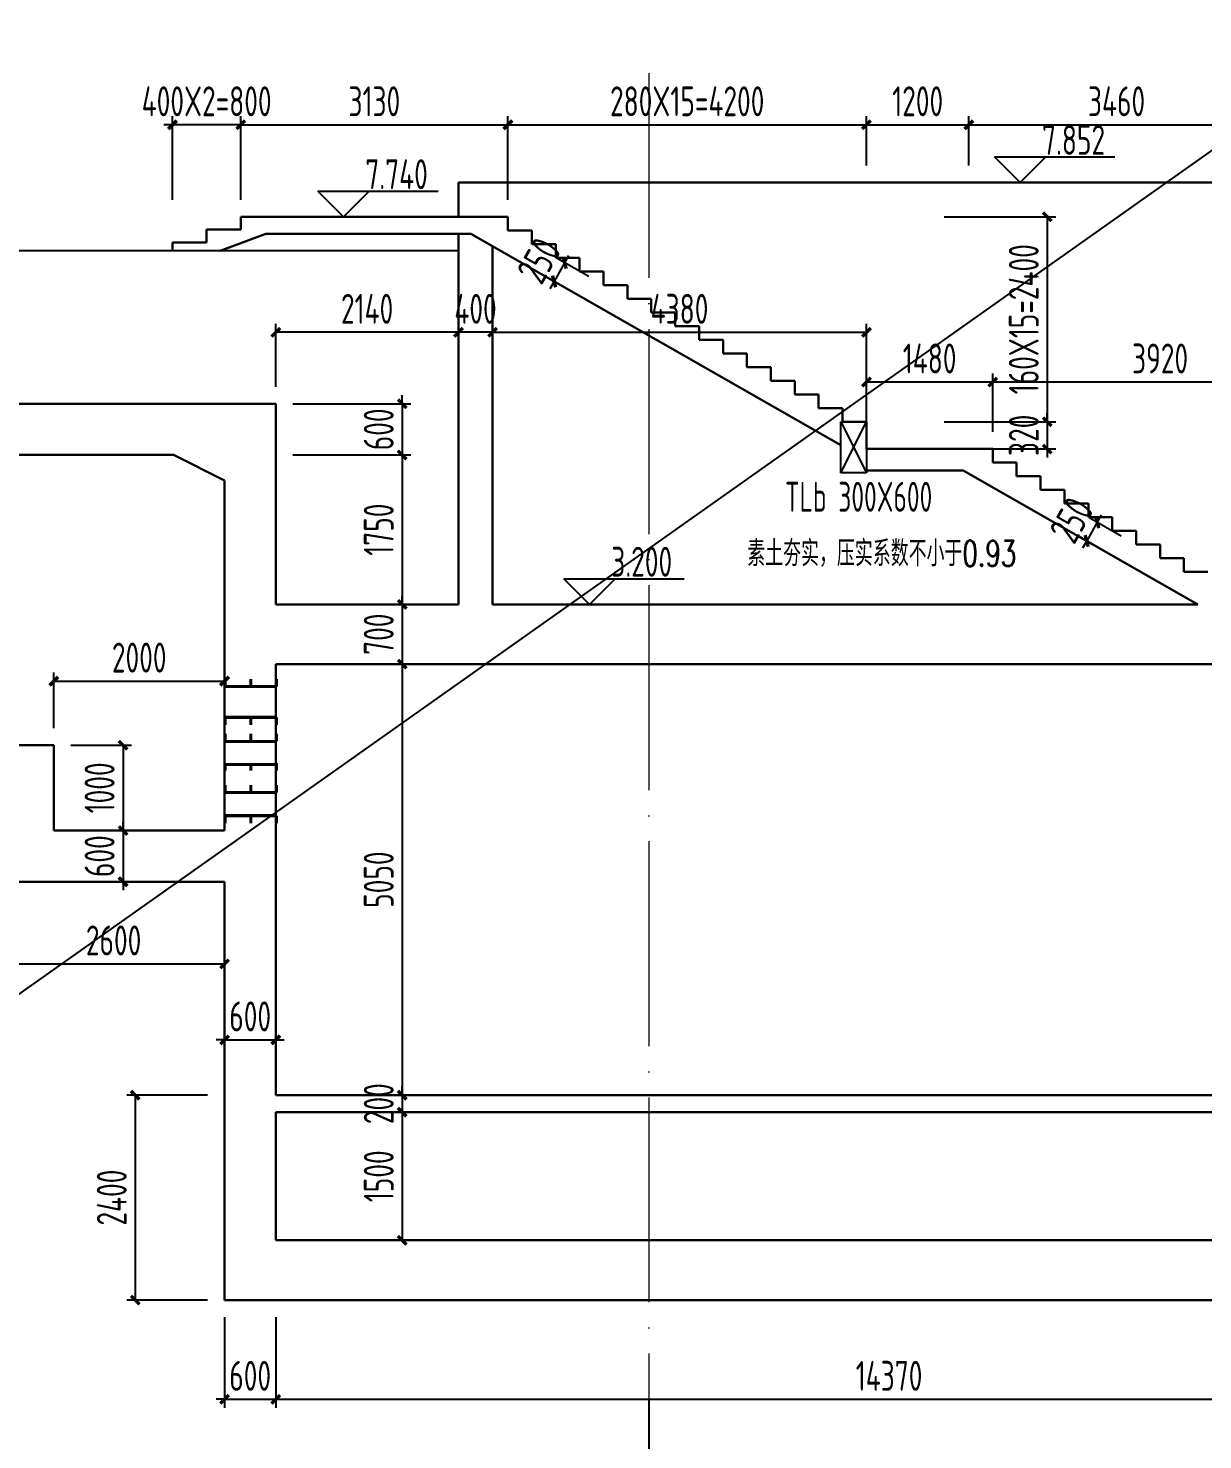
# Model space of a CAD drawing. Header units: millimetres. Extents: x -897614 to 191467, y -439928 to 101803.
# Drawn here: x -835658 to -821898, y -110655 to -94119 of the extents above; entities that cross this region are included whole.
import ezdxf

# ---------------------------------------------------------------- set-up
doc = ezdxf.new("R2010")
doc.units = ezdxf.units.MM
doc.header["$LTSCALE"] = 1000
doc.linetypes.add('ACAD_ISO04W100', pattern=[30, 24, -3, 0, -3])
doc.linetypes.add('DASHED', pattern=[19.05, 12.7, -6.35])
for name, color, linetype in [('00JPS', 2, 'Continuous'), ('AXIS', 3, 'Continuous'), ('DIM_ELEV', 3, 'Continuous'), ('DIM_LEAD', 3, 'Continuous'), ('gps', 233, 'Continuous'), ('HC_ZP', 4, 'Continuous'), ('JG_TEXT', 7, 'Continuous'), ('备注', 1, 'Continuous')]:
    doc.layers.add(name, color=color, linetype=linetype)
for name, color, linetype, lineweight in [('Beam', 4, 'DASHED', 25), ('DOTE', 8, 'ACAD_ISO04W100', 9), ('WALL', 6, 'Continuous', 30)]:
    doc.layers.add(name, color=color, linetype=linetype, lineweight=lineweight)
doc.styles.add('GPS', font='txt1.shx', dxfattribs={"width": 0.8, "bigfont": 'hztxt.shx'})
doc.styles.add('TSSD', font='tssdeng.shx', dxfattribs={"width": 0.7, "bigfont": 'tssdchn.shx'})
doc.dimstyles.new('TSD', dxfattribs={"dimtxt": 350, "dimasz": 100, "dimexe": 100, "dimexo": 200, "dimgap": 100, "dimtad": 1, "dimdec": 0, "dimzin": 0, "dimdsep": 46, "dimtxsty": 'TSSD', "dimblk": 'ARCHTICK', "dimcen": 0.09, "dimclrt": 7, "dimazin": 2, "dimtfac": 1, "dimtdec": 0, "dimtix": 1, "dimtmove": 2, "dimatfit": 3, "dimfxl": 0, "dimtolj": 1, "dimtzin": 0, "dimarcsym": 0})

# ---------------------------------------------------------------- blocks, each defined once
blk = doc.blocks.new('_ArchTick')
at = {"color": 0, "linetype": 'ByBlock', "const_width": 0.4}
blk.add_lwpolyline([(-0.5, -0.5), (0.5, 0.5)], dxfattribs=at)
blk = doc.blocks.new('*D291')
at = {"layer": 'Defpoints', "color": 0, "transparency": 16777216}
for p in [(-835958, -104118, 0), (-833358, -104118), (-833358, -105080)]:
    blk.add_point(p, dxfattribs=at)
at = {"layer": 'DIM_LEAD', "color": 0, "lineweight": -2, "transparency": 16777216}
for p, q in [((-835958, -104318), (-835958, -105180)), ((-833358, -104318), (-833358, -105180)), ((-835958, -105080), (-833358, -105080))]:
    blk.add_line(p, q, dxfattribs=at)
at = {"layer": 'DIM_LEAD', "color": 0, "lineweight": -2, "transparency": 16777216, "xscale": 100, "yscale": 100, "zscale": 100, "rotation": 180}
blk.add_blockref('_ArchTick', (-835958, -105080), dxfattribs=at)
at = {"layer": 'DIM_LEAD', "color": 0, "lineweight": -2, "transparency": 16777216, "xscale": 100, "yscale": 100, "zscale": 100}
blk.add_blockref('_ArchTick', (-833358, -105080), dxfattribs=at)
at = {"layer": 'DIM_LEAD', "color": 7, "transparency": 16777216, "insert": (-834658, -104805), "char_height": 350, "attachment_point": 5, "style": 'TSSD'}
blk.add_mtext('\\A1;2600', dxfattribs=at)
blk = doc.blocks.new('*D292')
at = {"layer": 'Defpoints', "color": 0, "transparency": 16777216}
for p in [(-833358, -101767), (-835358, -102518, 0), (-833358, -102518, 0)]:
    blk.add_point(p, dxfattribs=at)
at = {"layer": 'DIM_LEAD', "color": 0, "lineweight": -2, "transparency": 16777216}
for p, q in [((-835358, -102318), (-835358, -101667)), ((-833358, -102318), (-833358, -101667)), ((-835358, -101767), (-833358, -101767))]:
    blk.add_line(p, q, dxfattribs=at)
at = {"layer": 'DIM_LEAD', "color": 0, "lineweight": -2, "transparency": 16777216, "xscale": 100, "yscale": 100, "zscale": 100, "rotation": 180}
blk.add_blockref('_ArchTick', (-835358, -101767), dxfattribs=at)
at = {"layer": 'DIM_LEAD', "color": 0, "lineweight": -2, "transparency": 16777216, "xscale": 100, "yscale": 100, "zscale": 100}
blk.add_blockref('_ArchTick', (-833358, -101767), dxfattribs=at)
at = {"layer": 'DIM_LEAD', "color": 7, "transparency": 16777216, "insert": (-834358, -101492), "char_height": 350, "attachment_point": 5, "style": 'TSSD'}
blk.add_mtext('\\A1;2000', dxfattribs=at)
blk = doc.blocks.new('*D294')
at = {"layer": 'Defpoints', "color": 0, "transparency": 16777216}
for p in [(-835358, -102518, 0), (-835358, -103518, 0), (-834547, -103518)]:
    blk.add_point(p, dxfattribs=at)
at = {"layer": 'DIM_LEAD', "color": 0, "lineweight": -2, "transparency": 16777216}
for p, q in [((-835158, -102518), (-834447, -102518)), ((-834547, -102518), (-834547, -103518)), ((-835158, -103518), (-834447, -103518))]:
    blk.add_line(p, q, dxfattribs=at)
at = {"layer": 'DIM_LEAD', "color": 0, "lineweight": -2, "transparency": 16777216, "xscale": 100, "yscale": 100, "zscale": 100}
for p, rotation in [((-834547, -102518), 90), ((-834547, -103518), 270)]:
    blk.add_blockref('_ArchTick', p, dxfattribs=dict(at, rotation=rotation))
at = {"layer": 'DIM_LEAD', "color": 7, "transparency": 16777216, "insert": (-834822, -103018), "char_height": 350, "attachment_point": 5, "rotation": 90, "style": 'TSSD'}
blk.add_mtext('\\A1;1000', dxfattribs=at)
blk = doc.blocks.new('*D295')
at = {"layer": 'Defpoints', "color": 0, "transparency": 16777216}
for p in [(-835358, -103518, 0), (-835358, -104118, 0), (-834547, -104118)]:
    blk.add_point(p, dxfattribs=at)
at = {"layer": 'DIM_LEAD', "color": 0, "lineweight": -2, "transparency": 16777216}
for p, q in [((-834547, -103518), (-834547, -103418)), ((-835158, -103518), (-834447, -103518)), ((-834547, -103518), (-834547, -104118)), ((-835158, -104118), (-834447, -104118)), ((-834547, -104118), (-834547, -104218))]:
    blk.add_line(p, q, dxfattribs=at)
at = {"layer": 'DIM_LEAD', "color": 0, "lineweight": -2, "transparency": 16777216, "xscale": 100, "yscale": 100, "zscale": 100}
for p, rotation in [((-834547, -103518), 270), ((-834547, -104118), 90)]:
    blk.add_blockref('_ArchTick', p, dxfattribs=dict(at, rotation=rotation))
at = {"layer": 'DIM_LEAD', "color": 7, "transparency": 16777216, "insert": (-834822, -103818), "char_height": 350, "attachment_point": 5, "rotation": 90, "style": 'TSSD'}
blk.add_mtext('\\A1;600', dxfattribs=at)
blk = doc.blocks.new('*D300')
at = {"layer": 'Defpoints', "color": 0, "transparency": 16777216}
for p in [(-832758, -105970), (-833358, -106618, 0), (-832758, -106618, 0)]:
    blk.add_point(p, dxfattribs=at)
at = {"layer": 'DIM_LEAD', "color": 0, "lineweight": -2, "transparency": 16777216}
for p, q in [((-833358, -105970), (-833458, -105970)), ((-833358, -106418), (-833358, -105870)), ((-833358, -105970), (-832758, -105970)), ((-832758, -106418), (-832758, -105870)), ((-832758, -105970), (-832658, -105970))]:
    blk.add_line(p, q, dxfattribs=at)
at = {"layer": 'DIM_LEAD', "color": 0, "lineweight": -2, "transparency": 16777216, "xscale": 100, "yscale": 100, "zscale": 100}
blk.add_blockref('_ArchTick', (-833358, -105970), dxfattribs=at)
at = {"layer": 'DIM_LEAD', "color": 0, "lineweight": -2, "transparency": 16777216, "xscale": 100, "yscale": 100, "zscale": 100, "rotation": 180}
blk.add_blockref('_ArchTick', (-832758, -105970), dxfattribs=at)
at = {"layer": 'DIM_LEAD', "color": 7, "transparency": 16777216, "insert": (-833058, -105695), "char_height": 350, "attachment_point": 5, "style": 'TSSD'}
blk.add_mtext('\\A1;600', dxfattribs=at)
blk = doc.blocks.new('*D301')
at = {"layer": 'Defpoints', "color": 0, "transparency": 16777216}
for p in [(-833358, -106618, 0), (-834405, -109018), (-833358, -109018, 0)]:
    blk.add_point(p, dxfattribs=at)
at = {"layer": 'DIM_LEAD', "color": 0, "lineweight": -2, "transparency": 16777216}
for p, q in [((-833558, -106618), (-834505, -106618)), ((-834405, -106618), (-834405, -109018)), ((-833558, -109018), (-834505, -109018))]:
    blk.add_line(p, q, dxfattribs=at)
at = {"layer": 'DIM_LEAD', "color": 0, "lineweight": -2, "transparency": 16777216, "xscale": 100, "yscale": 100, "zscale": 100}
for p, rotation in [((-834405, -106618), 90), ((-834405, -109018), 270)]:
    blk.add_blockref('_ArchTick', p, dxfattribs=dict(at, rotation=rotation))
at = {"layer": 'DIM_LEAD', "color": 7, "transparency": 16777216, "insert": (-834680, -107818), "char_height": 350, "attachment_point": 5, "rotation": 90, "style": 'TSSD'}
blk.add_mtext('\\A1;2400', dxfattribs=at)
blk = doc.blocks.new('*D302')
at = {"layer": 'Defpoints', "color": 0, "transparency": 16777216}
for p in [(-833358, -109018, 0), (-832758, -109018, 0), (-832758, -110181)]:
    blk.add_point(p, dxfattribs=at)
at = {"layer": 'DIM_LEAD', "color": 0, "lineweight": -2, "transparency": 16777216}
for p, q in [((-833358, -109218), (-833358, -110281)), ((-832758, -109218), (-832758, -110281)), ((-833358, -110181), (-833458, -110181)), ((-833358, -110181), (-832758, -110181)), ((-832758, -110181), (-832658, -110181))]:
    blk.add_line(p, q, dxfattribs=at)
at = {"layer": 'DIM_LEAD', "color": 0, "lineweight": -2, "transparency": 16777216, "xscale": 100, "yscale": 100, "zscale": 100}
blk.add_blockref('_ArchTick', (-833358, -110181), dxfattribs=at)
at = {"layer": 'DIM_LEAD', "color": 0, "lineweight": -2, "transparency": 16777216, "xscale": 100, "yscale": 100, "zscale": 100, "rotation": 180}
blk.add_blockref('_ArchTick', (-832758, -110181), dxfattribs=at)
at = {"layer": 'DIM_LEAD', "color": 7, "transparency": 16777216, "insert": (-833058, -109906), "char_height": 350, "attachment_point": 5, "style": 'TSSD'}
blk.add_mtext('\\A1;600', dxfattribs=at)
blk = doc.blocks.new('*D303')
at = {"layer": 'Defpoints', "color": 0, "transparency": 16777216}
for p in [(-832758, -109018, 0), (-818388, -109018), (-818388, -110181)]:
    blk.add_point(p, dxfattribs=at)
at = {"layer": 'DIM_LEAD', "color": 0, "lineweight": -2, "transparency": 16777216}
for p, q in [((-832758, -109218), (-832758, -110281)), ((-818388, -109218), (-818388, -110281)), ((-832758, -110181), (-818388, -110181))]:
    blk.add_line(p, q, dxfattribs=at)
at = {"layer": 'DIM_LEAD', "color": 0, "lineweight": -2, "transparency": 16777216, "xscale": 100, "yscale": 100, "zscale": 100, "rotation": 180}
blk.add_blockref('_ArchTick', (-832758, -110181), dxfattribs=at)
at = {"layer": 'DIM_LEAD', "color": 0, "lineweight": -2, "transparency": 16777216, "xscale": 100, "yscale": 100, "zscale": 100}
blk.add_blockref('_ArchTick', (-818388, -110181), dxfattribs=at)
at = {"layer": 'DIM_LEAD', "color": 7, "transparency": 16777216, "insert": (-825573, -109906), "char_height": 350, "attachment_point": 5, "style": 'TSSD'}
blk.add_mtext('\\A1;14370', dxfattribs=at)
blk = doc.blocks.new('*D321')
at = {"layer": 'Defpoints', "color": 0, "transparency": 16777216}
for p in [(-832758, -98518, 0), (-832758, -99118, 0), (-831277, -99118)]:
    blk.add_point(p, dxfattribs=at)
at = {"layer": 'DIM_LEAD', "color": 0, "lineweight": -2, "transparency": 16777216}
for p, q in [((-832558, -98518), (-831177, -98518)), ((-831277, -98518), (-831277, -98418)), ((-831277, -98518), (-831277, -99118)), ((-832558, -99118), (-831177, -99118)), ((-831277, -99118), (-831277, -99218))]:
    blk.add_line(p, q, dxfattribs=at)
at = {"layer": 'DIM_LEAD', "color": 0, "lineweight": -2, "transparency": 16777216, "xscale": 100, "yscale": 100, "zscale": 100}
for p, rotation in [((-831277, -98518), 270), ((-831277, -99118), 90)]:
    blk.add_blockref('_ArchTick', p, dxfattribs=dict(at, rotation=rotation))
at = {"layer": 'DIM_LEAD', "color": 7, "transparency": 16777216, "insert": (-831552, -98818), "char_height": 350, "attachment_point": 5, "rotation": 90, "style": 'TSSD'}
blk.add_mtext('\\A1;600', dxfattribs=at)
blk = doc.blocks.new('*D322')
at = {"layer": 'Defpoints', "color": 0, "transparency": 16777216}
for p in [(-832758, -99118, 0), (-832758, -100868), (-831277, -100868)]:
    blk.add_point(p, dxfattribs=at)
at = {"layer": 'DIM_LEAD', "color": 0, "lineweight": -2, "transparency": 16777216}
for p, q in [((-832558, -99118), (-831177, -99118)), ((-831277, -99118), (-831277, -100868)), ((-832558, -100868), (-831177, -100868))]:
    blk.add_line(p, q, dxfattribs=at)
at = {"layer": 'DIM_LEAD', "color": 0, "lineweight": -2, "transparency": 16777216, "xscale": 100, "yscale": 100, "zscale": 100}
for p, rotation in [((-831277, -99118), 90), ((-831277, -100868), 270)]:
    blk.add_blockref('_ArchTick', p, dxfattribs=dict(at, rotation=rotation))
at = {"layer": 'DIM_LEAD', "color": 7, "transparency": 16777216, "insert": (-831552, -99993), "char_height": 350, "attachment_point": 5, "rotation": 90, "style": 'TSSD'}
blk.add_mtext('\\A1;1750', dxfattribs=at)
blk = doc.blocks.new('*D323')
at = {"layer": 'Defpoints', "color": 0, "transparency": 16777216}
for p in [(-832758, -100868), (-832758, -101568, 0), (-831277, -101568)]:
    blk.add_point(p, dxfattribs=at)
at = {"layer": 'DIM_LEAD', "color": 0, "lineweight": -2, "transparency": 16777216}
for p, q in [((-832558, -100868), (-831177, -100868)), ((-831277, -100868), (-831277, -100768)), ((-831277, -100868), (-831277, -101568)), ((-832558, -101568), (-831177, -101568)), ((-831277, -101568), (-831277, -101668))]:
    blk.add_line(p, q, dxfattribs=at)
at = {"layer": 'DIM_LEAD', "color": 0, "lineweight": -2, "transparency": 16777216, "xscale": 100, "yscale": 100, "zscale": 100}
for p, rotation in [((-831277, -100868), 270), ((-831277, -101568), 90)]:
    blk.add_blockref('_ArchTick', p, dxfattribs=dict(at, rotation=rotation))
at = {"layer": 'DIM_LEAD', "color": 7, "transparency": 16777216, "insert": (-831552, -101218), "char_height": 350, "attachment_point": 5, "rotation": 90, "style": 'TSSD'}
blk.add_mtext('\\A1;700', dxfattribs=at)
blk = doc.blocks.new('*D324')
at = {"layer": 'Defpoints', "color": 0, "transparency": 16777216}
for p in [(-832758, -101568, 0), (-832758, -106618), (-831277, -106618)]:
    blk.add_point(p, dxfattribs=at)
at = {"layer": 'DIM_LEAD', "color": 0, "lineweight": -2, "transparency": 16777216}
for p, q in [((-832558, -101568), (-831177, -101568)), ((-831277, -101568), (-831277, -106618)), ((-832558, -106618), (-831177, -106618))]:
    blk.add_line(p, q, dxfattribs=at)
at = {"layer": 'DIM_LEAD', "color": 0, "lineweight": -2, "transparency": 16777216, "xscale": 100, "yscale": 100, "zscale": 100}
for p, rotation in [((-831277, -101568), 90), ((-831277, -106618), 270)]:
    blk.add_blockref('_ArchTick', p, dxfattribs=dict(at, rotation=rotation))
at = {"layer": 'DIM_LEAD', "color": 7, "transparency": 16777216, "insert": (-831552, -104093), "char_height": 350, "attachment_point": 5, "rotation": 90, "style": 'TSSD'}
blk.add_mtext('\\A1;5050', dxfattribs=at)
blk = doc.blocks.new('*D325')
at = {"layer": 'Defpoints', "color": 0, "transparency": 16777216}
for p in [(-832758, -106618), (-832758, -106818, 0), (-831277, -106818)]:
    blk.add_point(p, dxfattribs=at)
at = {"layer": 'DIM_LEAD', "color": 0, "lineweight": -2, "transparency": 16777216}
for p, q in [((-832558, -106618), (-831177, -106618)), ((-831277, -106618), (-831277, -106518)), ((-831277, -106618), (-831277, -106818)), ((-832558, -106818), (-831177, -106818)), ((-831277, -106818), (-831277, -106918))]:
    blk.add_line(p, q, dxfattribs=at)
at = {"layer": 'DIM_LEAD', "color": 0, "lineweight": -2, "transparency": 16777216, "xscale": 100, "yscale": 100, "zscale": 100}
for p, rotation in [((-831277, -106618), 270), ((-831277, -106818), 90)]:
    blk.add_blockref('_ArchTick', p, dxfattribs=dict(at, rotation=rotation))
at = {"layer": 'DIM_LEAD', "color": 7, "transparency": 16777216, "insert": (-831552, -106718), "char_height": 350, "attachment_point": 5, "rotation": 90, "style": 'TSSD'}
blk.add_mtext('\\A1;200', dxfattribs=at)
blk = doc.blocks.new('*D326')
at = {"layer": 'Defpoints', "color": 0, "transparency": 16777216}
for p in [(-832758, -106818, 0), (-832758, -108318, 0), (-831277, -108318)]:
    blk.add_point(p, dxfattribs=at)
at = {"layer": 'DIM_LEAD', "color": 0, "lineweight": -2, "transparency": 16777216}
for p, q in [((-832558, -106818), (-831177, -106818)), ((-831277, -106818), (-831277, -108318)), ((-832558, -108318), (-831177, -108318))]:
    blk.add_line(p, q, dxfattribs=at)
at = {"layer": 'DIM_LEAD', "color": 0, "lineweight": -2, "transparency": 16777216, "xscale": 100, "yscale": 100, "zscale": 100}
for p, rotation in [((-831277, -106818), 90), ((-831277, -108318), 270)]:
    blk.add_blockref('_ArchTick', p, dxfattribs=dict(at, rotation=rotation))
at = {"layer": 'DIM_LEAD', "color": 7, "transparency": 16777216, "insert": (-831552, -107568), "char_height": 350, "attachment_point": 5, "rotation": 90, "style": 'TSSD'}
blk.add_mtext('\\A1;1500', dxfattribs=at)
blk = doc.blocks.new('*D591')
at = {"layer": 'Defpoints', "color": 0, "transparency": 16777216}
for p in [(-830038, -95250), (-833168, -96328, 0), (-830038, -96328, 0)]:
    blk.add_point(p, dxfattribs=at)
at = {"layer": 'DIM_LEAD', "color": 0, "lineweight": -2, "transparency": 16777216}
for p, q in [((-833168, -96128), (-833168, -95150)), ((-830038, -96128), (-830038, -95150)), ((-833168, -95250), (-830038, -95250))]:
    blk.add_line(p, q, dxfattribs=at)
at = {"layer": 'DIM_LEAD', "color": 0, "lineweight": -2, "transparency": 16777216, "xscale": 100, "yscale": 100, "zscale": 100, "rotation": 180}
blk.add_blockref('_ArchTick', (-833168, -95250), dxfattribs=at)
at = {"layer": 'DIM_LEAD', "color": 0, "lineweight": -2, "transparency": 16777216, "xscale": 100, "yscale": 100, "zscale": 100}
blk.add_blockref('_ArchTick', (-830038, -95250), dxfattribs=at)
at = {"layer": 'DIM_LEAD', "color": 7, "transparency": 16777216, "insert": (-831603, -94975), "char_height": 350, "attachment_point": 5, "style": 'TSSD'}
blk.add_mtext('\\A1;3130', dxfattribs=at)
blk = doc.blocks.new('*D592')
at = {"layer": 'Defpoints', "color": 0, "transparency": 16777216}
for p in [(-825838, -95250), (-825838, -95926, 0), (-830038, -96328, 0)]:
    blk.add_point(p, dxfattribs=at)
at = {"layer": 'DIM_LEAD', "color": 0, "lineweight": -2, "transparency": 16777216}
for p, q in [((-830038, -96128), (-830038, -95150)), ((-825838, -95726), (-825838, -95150)), ((-830038, -95250), (-825838, -95250))]:
    blk.add_line(p, q, dxfattribs=at)
at = {"layer": 'DIM_LEAD', "color": 0, "lineweight": -2, "transparency": 16777216, "xscale": 100, "yscale": 100, "zscale": 100, "rotation": 180}
blk.add_blockref('_ArchTick', (-830038, -95250), dxfattribs=at)
at = {"layer": 'DIM_LEAD', "color": 0, "lineweight": -2, "transparency": 16777216, "xscale": 100, "yscale": 100, "zscale": 100}
blk.add_blockref('_ArchTick', (-825838, -95250), dxfattribs=at)
at = {"layer": 'DIM_LEAD', "color": 7, "transparency": 16777216, "insert": (-827938, -94975), "char_height": 350, "attachment_point": 5, "style": 'TSSD'}
blk.add_mtext('\\A1;280X15=4200', dxfattribs=at)
blk = doc.blocks.new('*D593')
at = {"layer": 'Defpoints', "color": 0, "transparency": 16777216}
for p in [(-824638, -95250), (-825838, -95926, 0), (-824638, -95926, 0)]:
    blk.add_point(p, dxfattribs=at)
at = {"layer": 'DIM_LEAD', "color": 0, "lineweight": -2, "transparency": 16777216}
for p, q in [((-825838, -95726), (-825838, -95150)), ((-824638, -95726), (-824638, -95150)), ((-825838, -95250), (-824638, -95250))]:
    blk.add_line(p, q, dxfattribs=at)
at = {"layer": 'DIM_LEAD', "color": 0, "lineweight": -2, "transparency": 16777216, "xscale": 100, "yscale": 100, "zscale": 100, "rotation": 180}
blk.add_blockref('_ArchTick', (-825838, -95250), dxfattribs=at)
at = {"layer": 'DIM_LEAD', "color": 0, "lineweight": -2, "transparency": 16777216, "xscale": 100, "yscale": 100, "zscale": 100}
blk.add_blockref('_ArchTick', (-824638, -95250), dxfattribs=at)
at = {"layer": 'DIM_LEAD', "color": 7, "transparency": 16777216, "insert": (-825238, -94975), "char_height": 350, "attachment_point": 5, "style": 'TSSD'}
blk.add_mtext('\\A1;1200', dxfattribs=at)
blk = doc.blocks.new('*D594')
at = {"layer": 'Defpoints', "color": 0, "transparency": 16777216}
for p in [(-821178, -95250), (-824638, -95926, 0), (-821178, -95926, 0)]:
    blk.add_point(p, dxfattribs=at)
at = {"layer": 'DIM_LEAD', "color": 0, "lineweight": -2, "transparency": 16777216}
for p, q in [((-824638, -95726), (-824638, -95150)), ((-821178, -95726), (-821178, -95150)), ((-824638, -95250), (-821178, -95250))]:
    blk.add_line(p, q, dxfattribs=at)
at = {"layer": 'DIM_LEAD', "color": 0, "lineweight": -2, "transparency": 16777216, "xscale": 100, "yscale": 100, "zscale": 100, "rotation": 180}
blk.add_blockref('_ArchTick', (-824638, -95250), dxfattribs=at)
at = {"layer": 'DIM_LEAD', "color": 0, "lineweight": -2, "transparency": 16777216, "xscale": 100, "yscale": 100, "zscale": 100}
blk.add_blockref('_ArchTick', (-821178, -95250), dxfattribs=at)
at = {"layer": 'DIM_LEAD', "color": 7, "transparency": 16777216, "insert": (-822908, -94975), "char_height": 350, "attachment_point": 5, "style": 'TSSD'}
blk.add_mtext('\\A1;3460', dxfattribs=at)
blk = doc.blocks.new('*D595')
at = {"layer": 'Defpoints', "color": 0, "transparency": 16777216}
for p in [(-833968, -95250), (-833968, -96328, 0), (-833168, -96328, 0)]:
    blk.add_point(p, dxfattribs=at)
at = {"layer": 'DIM_LEAD', "color": 0, "lineweight": -2, "transparency": 16777216}
for p, q in [((-833968, -96128), (-833968, -95150)), ((-833168, -96128), (-833168, -95150)), ((-833968, -95250), (-834068, -95250)), ((-833168, -95250), (-833968, -95250)), ((-833168, -95250), (-833068, -95250))]:
    blk.add_line(p, q, dxfattribs=at)
at = {"layer": 'DIM_LEAD', "color": 0, "lineweight": -2, "transparency": 16777216, "xscale": 100, "yscale": 100, "zscale": 100}
blk.add_blockref('_ArchTick', (-833968, -95250), dxfattribs=at)
at = {"layer": 'DIM_LEAD', "color": 0, "lineweight": -2, "transparency": 16777216, "xscale": 100, "yscale": 100, "zscale": 100, "rotation": 180}
blk.add_blockref('_ArchTick', (-833168, -95250), dxfattribs=at)
at = {"layer": 'DIM_LEAD', "color": 7, "transparency": 16777216, "insert": (-833568, -94975), "char_height": 350, "attachment_point": 5, "style": 'TSSD'}
blk.add_mtext('\\A1;400X2=800', dxfattribs=at)
blk = doc.blocks.new('*D610')
at = {"layer": 'Defpoints', "color": 0, "transparency": 16777216}
for p in [(-825838, -97681), (-830218, -98518, 0), (-825838, -99048, 0)]:
    blk.add_point(p, dxfattribs=at)
at = {"layer": 'DIM_LEAD', "color": 0, "lineweight": -2, "transparency": 16777216}
for p, q in [((-830218, -98318), (-830218, -97581)), ((-830218, -97681), (-825838, -97681)), ((-825838, -98848), (-825838, -97581))]:
    blk.add_line(p, q, dxfattribs=at)
at = {"layer": 'DIM_LEAD', "color": 0, "lineweight": -2, "transparency": 16777216, "xscale": 100, "yscale": 100, "zscale": 100, "rotation": 180}
blk.add_blockref('_ArchTick', (-830218, -97681), dxfattribs=at)
at = {"layer": 'DIM_LEAD', "color": 0, "lineweight": -2, "transparency": 16777216, "xscale": 100, "yscale": 100, "zscale": 100}
blk.add_blockref('_ArchTick', (-825838, -97681), dxfattribs=at)
at = {"layer": 'DIM_LEAD', "color": 7, "transparency": 16777216, "insert": (-828028, -97406), "char_height": 350, "attachment_point": 5, "style": 'TSSD'}
blk.add_mtext('\\A1;4380', dxfattribs=at)
blk = doc.blocks.new('*D611')
at = {"layer": 'Defpoints', "color": 0, "transparency": 16777216}
for p in [(-824358, -98263), (-825838, -99048, 0), (-824358, -99048, 0)]:
    blk.add_point(p, dxfattribs=at)
at = {"layer": 'DIM_LEAD', "color": 0, "lineweight": -2, "transparency": 16777216}
for p, q in [((-825838, -98848), (-825838, -98163)), ((-824358, -98848), (-824358, -98163)), ((-825838, -98263), (-824358, -98263))]:
    blk.add_line(p, q, dxfattribs=at)
at = {"layer": 'DIM_LEAD', "color": 0, "lineweight": -2, "transparency": 16777216, "xscale": 100, "yscale": 100, "zscale": 100, "rotation": 180}
blk.add_blockref('_ArchTick', (-825838, -98263), dxfattribs=at)
at = {"layer": 'DIM_LEAD', "color": 0, "lineweight": -2, "transparency": 16777216, "xscale": 100, "yscale": 100, "zscale": 100}
blk.add_blockref('_ArchTick', (-824358, -98263), dxfattribs=at)
at = {"layer": 'DIM_LEAD', "color": 7, "transparency": 16777216, "insert": (-825098, -97988), "char_height": 350, "attachment_point": 5, "style": 'TSSD'}
blk.add_mtext('\\A1;1480', dxfattribs=at)
blk = doc.blocks.new('*D612')
at = {"layer": 'Defpoints', "color": 0, "transparency": 16777216}
for p in [(-820438, -98263), (-824358, -99048, 0), (-820438, -101608, 0)]:
    blk.add_point(p, dxfattribs=at)
at = {"layer": 'DIM_LEAD', "color": 0, "lineweight": -2, "transparency": 16777216}
for p, q in [((-824358, -98848), (-824358, -98163)), ((-820438, -101408), (-820438, -98163)), ((-824358, -98263), (-820438, -98263))]:
    blk.add_line(p, q, dxfattribs=at)
at = {"layer": 'DIM_LEAD', "color": 0, "lineweight": -2, "transparency": 16777216, "xscale": 100, "yscale": 100, "zscale": 100, "rotation": 180}
blk.add_blockref('_ArchTick', (-824358, -98263), dxfattribs=at)
at = {"layer": 'DIM_LEAD', "color": 0, "lineweight": -2, "transparency": 16777216, "xscale": 100, "yscale": 100, "zscale": 100}
blk.add_blockref('_ArchTick', (-820438, -98263), dxfattribs=at)
at = {"layer": 'DIM_LEAD', "color": 7, "transparency": 16777216, "insert": (-822398, -97988), "char_height": 350, "attachment_point": 5, "style": 'TSSD'}
blk.add_mtext('\\A1;3920', dxfattribs=at)
blk = doc.blocks.new('*D881')
at = {"layer": 'Defpoints', "color": 0, "transparency": 16777216}
for p in [(-825128, -96328, 0), (-825128, -98728, 0), (-823720, -98728)]:
    blk.add_point(p, dxfattribs=at)
at = {"layer": 'DIM_LEAD', "color": 0, "lineweight": -2, "transparency": 16777216}
for p, q in [((-824928, -96328), (-823620, -96328)), ((-823720, -96328), (-823720, -98728)), ((-824928, -98728), (-823620, -98728))]:
    blk.add_line(p, q, dxfattribs=at)
at = {"layer": 'DIM_LEAD', "color": 0, "lineweight": -2, "transparency": 16777216, "xscale": 100, "yscale": 100, "zscale": 100}
for p, rotation in [((-823720, -96328), 90), ((-823720, -98728), 270)]:
    blk.add_blockref('_ArchTick', p, dxfattribs=dict(at, rotation=rotation))
at = {"layer": 'DIM_LEAD', "color": 7, "transparency": 16777216, "insert": (-823995, -97528), "char_height": 350, "attachment_point": 5, "rotation": 90, "style": 'TSSD'}
blk.add_mtext('\\A1;160X15=2400', dxfattribs=at)
blk = doc.blocks.new('*D882')
at = {"layer": 'Defpoints', "color": 0, "transparency": 16777216}
for p in [(-825128, -98728, 0), (-825128, -99048), (-823720, -99048)]:
    blk.add_point(p, dxfattribs=at)
at = {"layer": 'DIM_LEAD', "color": 0, "lineweight": -2, "transparency": 16777216}
for p, q in [((-823720, -98728), (-823720, -98628)), ((-824928, -98728), (-823620, -98728)), ((-823720, -98728), (-823720, -99048)), ((-824928, -99048), (-823620, -99048)), ((-823720, -99048), (-823720, -99148))]:
    blk.add_line(p, q, dxfattribs=at)
at = {"layer": 'DIM_LEAD', "color": 0, "lineweight": -2, "transparency": 16777216, "xscale": 100, "yscale": 100, "zscale": 100}
for p, rotation in [((-823720, -98728), 270), ((-823720, -99048), 90)]:
    blk.add_blockref('_ArchTick', p, dxfattribs=dict(at, rotation=rotation))
at = {"layer": 'DIM_LEAD', "color": 7, "transparency": 16777216, "insert": (-823995, -98888), "char_height": 350, "attachment_point": 5, "rotation": 90, "style": 'TSSD'}
blk.add_mtext('\\A1;320', dxfattribs=at)
blk = doc.blocks.new('*D1123')
at = {"layer": 'Defpoints', "color": 0, "transparency": 16777216}
for p in [(-830618, -97681), (-830618, -98518, 0), (-830218, -98518, 0)]:
    blk.add_point(p, dxfattribs=at)
at = {"layer": 'DIM_LEAD', "color": 0, "lineweight": -2, "transparency": 16777216}
for p, q in [((-830618, -97681), (-830718, -97681)), ((-830618, -98318), (-830618, -97581)), ((-830218, -97681), (-830618, -97681)), ((-830218, -98318), (-830218, -97581)), ((-830218, -97681), (-830118, -97681))]:
    blk.add_line(p, q, dxfattribs=at)
at = {"layer": 'DIM_LEAD', "color": 0, "lineweight": -2, "transparency": 16777216, "xscale": 100, "yscale": 100, "zscale": 100}
blk.add_blockref('_ArchTick', (-830618, -97681), dxfattribs=at)
at = {"layer": 'DIM_LEAD', "color": 0, "lineweight": -2, "transparency": 16777216, "xscale": 100, "yscale": 100, "zscale": 100, "rotation": 180}
blk.add_blockref('_ArchTick', (-830218, -97681), dxfattribs=at)
at = {"layer": 'DIM_LEAD', "color": 7, "transparency": 16777216, "insert": (-830418, -97406), "char_height": 350, "attachment_point": 5, "style": 'TSSD'}
blk.add_mtext('\\A1;400', dxfattribs=at)
blk = doc.blocks.new('*D1124')
at = {"layer": 'Defpoints', "color": 0, "transparency": 16777216}
for p in [(-832758, -97681), (-832758, -98518, 0), (-830618, -98518, 0)]:
    blk.add_point(p, dxfattribs=at)
at = {"layer": 'DIM_LEAD', "color": 0, "lineweight": -2, "transparency": 16777216}
for p, q in [((-832758, -98318), (-832758, -97581)), ((-830618, -97681), (-832758, -97681)), ((-830618, -98318), (-830618, -97581))]:
    blk.add_line(p, q, dxfattribs=at)
at = {"layer": 'DIM_LEAD', "color": 0, "lineweight": -2, "transparency": 16777216, "xscale": 100, "yscale": 100, "zscale": 100, "rotation": 180}
blk.add_blockref('_ArchTick', (-832758, -97681), dxfattribs=at)
at = {"layer": 'DIM_LEAD', "color": 0, "lineweight": -2, "transparency": 16777216, "xscale": 100, "yscale": 100, "zscale": 100}
blk.add_blockref('_ArchTick', (-830618, -97681), dxfattribs=at)
at = {"layer": 'DIM_LEAD', "color": 7, "transparency": 16777216, "insert": (-831688, -97406), "char_height": 350, "attachment_point": 5, "style": 'TSSD'}
blk.add_mtext('\\A1;2140', dxfattribs=at)
blk = doc.blocks.new('*D1126')
at = {"layer": 'Defpoints', "color": 0, "transparency": 16777216}
for p in [(-829498, -97085), (-828918, -97128), (-829042, -97345)]:
    blk.add_point(p, dxfattribs=at)
at = {"layer": 'DIM_LEAD', "color": 0, "lineweight": -2, "transparency": 16777216}
for p, q in [((-829374, -96867), (-829498, -97085)), ((-829092, -97029), (-829461, -96818)), ((-829374, -96867), (-829325, -96781)), ((-829216, -97246), (-829585, -97035)), ((-829498, -97085), (-829548, -97171))]:
    blk.add_line(p, q, dxfattribs=at)
at = {"layer": 'DIM_LEAD', "color": 0, "lineweight": -2, "transparency": 16777216, "xscale": 100, "yscale": 100, "zscale": 100}
for p, rotation in [((-829374, -96867), 240.2551187030578), ((-829498, -97085), 60.2551187030578)]:
    blk.add_blockref('_ArchTick', p, dxfattribs=dict(at, rotation=rotation))
at = {"layer": 'DIM_LEAD', "color": 7, "transparency": 16777216, "insert": (-829675, -96840), "char_height": 350, "attachment_point": 5, "rotation": 60.2551, "style": 'TSSD'}
blk.add_mtext('\\A1;250', dxfattribs=at)
blk = doc.blocks.new('*D1127')
at = {"layer": 'Defpoints', "color": 0, "transparency": 16777216}
for p in [(-823258, -100125), (-822678, -100168), (-822802, -100385)]:
    blk.add_point(p, dxfattribs=at)
at = {"layer": 'DIM_LEAD', "color": 0, "lineweight": -2, "transparency": 16777216}
for p, q in [((-822852, -100069), (-823221, -99858)), ((-823134, -99907), (-823085, -99821)), ((-823134, -99907), (-823258, -100125)), ((-822976, -100286), (-823345, -100075)), ((-823258, -100125), (-823308, -100211))]:
    blk.add_line(p, q, dxfattribs=at)
at = {"layer": 'DIM_LEAD', "color": 0, "lineweight": -2, "transparency": 16777216, "xscale": 100, "yscale": 100, "zscale": 100}
for p, rotation in [((-823134, -99907), 240.2551187030578), ((-823258, -100125), 60.2551187030578)]:
    blk.add_blockref('_ArchTick', p, dxfattribs=dict(at, rotation=rotation))
at = {"layer": 'DIM_LEAD', "color": 7, "transparency": 16777216, "insert": (-823435, -99880), "char_height": 350, "attachment_point": 5, "rotation": 60.2551, "style": 'TSSD'}
blk.add_mtext('\\A1;250', dxfattribs=at)
blk = doc.blocks.new('*D1128')
at = {"layer": 'Defpoints', "color": 0, "transparency": 16777216}
for p in [(-820718, -101288), (-821472, -101548), (-821053, -101788)]:
    blk.add_point(p, dxfattribs=at)
at = {"layer": 'DIM_LEAD', "color": 0, "lineweight": -2, "transparency": 16777216}
for p, q in [((-821174, -101027), (-821472, -101548)), ((-820892, -101189), (-821261, -100978)), ((-821174, -101027), (-821125, -100941)), ((-821226, -101689), (-821559, -101499)), ((-821472, -101548), (-821522, -101635))]:
    blk.add_line(p, q, dxfattribs=at)
at = {"layer": 'DIM_LEAD', "color": 0, "lineweight": -2, "transparency": 16777216, "xscale": 100, "yscale": 100, "zscale": 100}
for p, rotation in [((-821174, -101027), 240.2551187030578), ((-821472, -101548), 60.2551187030578)]:
    blk.add_blockref('_ArchTick', p, dxfattribs=dict(at, rotation=rotation))
at = {"layer": 'DIM_LEAD', "color": 7, "transparency": 16777216, "insert": (-821562, -101152), "char_height": 350, "attachment_point": 5, "rotation": 60.2551, "style": 'TSSD'}
blk.add_mtext('\\A1;600', dxfattribs=at)

msp = doc.modelspace()

# ---------------------------------------------------------------- linework, layer by layer
at = {"layer": '00JPS', "color": 11, "linetype": 'Continuous', "const_width": 36, "elevation": 0}
for points in [[(-833351.62966, -101741.84952), (-833351.62966, -101831.84952)], [(-833351.62966, -101831.84952), (-833351.62966, -101831.84952), (-833051.62966, -101831.84952)], [(-833051.62966, -101741.84952), (-833051.62966, -101831.84952)], [(-832751.62966, -101831.84952), (-832751.62966, -101831.84952), (-833051.62966, -101831.84952)], [(-832751.62966, -101741.84952), (-832751.62966, -101831.84952)], [(-833051.62966, -102191.17215), (-833351.62966, -102191.17215), (-833351.62966, -102191.17215)], [(-833351.62966, -102191.17215), (-833351.62966, -102281.17215)], [(-833051.62966, -102191.17215), (-832751.62966, -102191.17215), (-832751.62966, -102191.17215)], [(-833051.62966, -102191.17215), (-833051.62966, -102281.17215)], [(-832751.62966, -102191.17215), (-832751.62966, -102281.17215)], [(-833351.62966, -102383.45359), (-833351.62966, -102473.45359)], [(-833351.62966, -102473.45359), (-833351.62966, -102473.45359), (-833051.62966, -102473.45359)], [(-833051.62966, -102383.45359), (-833051.62966, -102473.45359)], [(-832751.62966, -102473.45359), (-832751.62966, -102473.45359), (-833051.62966, -102473.45359)], [(-832751.62966, -102383.45359), (-832751.62966, -102473.45359)], [(-833351.62966, -102726.89713), (-833351.62966, -102816.89713)], [(-833051.62966, -102743.89713), (-833351.62966, -102743.89713), (-833351.62966, -102743.89713)], [(-833051.62966, -102726.89713), (-833051.62966, -102816.89713)], [(-833051.62966, -102743.89713), (-832751.62966, -102743.89713), (-832751.62966, -102743.89713)], [(-832751.62966, -102726.89713), (-832751.62966, -102816.89713)], [(-833351.62966, -102983.03539), (-833351.62966, -103073.03539)], [(-833051.62966, -102983.03539), (-833051.62966, -103073.03539)], [(-832751.62966, -102983.03539), (-832751.62966, -103073.03539)], [(-833351.62966, -103073.03539), (-833351.62966, -103073.03539), (-833051.62966, -103073.03539)], [(-832751.62966, -103073.03539), (-832751.62966, -103073.03539), (-833051.62966, -103073.03539)], [(-833051.62966, -103343.47893), (-833351.62966, -103343.47893), (-833351.62966, -103343.47893)], [(-833351.62966, -103343.47893), (-833351.62966, -103433.47893)], [(-833051.62966, -103343.47893), (-832751.62966, -103343.47893), (-832751.62966, -103343.47893)], [(-833051.62966, -103343.47893), (-833051.62966, -103433.47893)], [(-832751.62966, -103343.47893), (-832751.62966, -103433.47893)]]:
    msp.add_lwpolyline(points, dxfattribs=at)
at = {"layer": 'AXIS'}
msp.add_line((-828388.43575, -110178.37096, 0), (-828388.43575, -111998.22092, 0), dxfattribs=at)
at = {"layer": 'Beam'}
for p, q in [((-826138.36299, -98728.0803), (-825838.36299, -99328.0803)), ((-826138.36299, -99328.0803), (-825838.36299, -98728.0803))]:
    msp.add_line(p, q, dxfattribs=at)
msp.add_lwpolyline([(-826138.36299, -98728.0803), (-825838.36299, -98728.0803), (-825838.36299, -99328.0803), (-826138.36299, -99328.0803)], close=True, dxfattribs=at)
at = {"layer": 'DIM_ELEV'}
for p, q in [((-824036.42458, -95926.0803, 0), (-824336.42458, -95626.0803, 0)), ((-824336.42458, -95626.0803, 0), (-822927.63216, -95626.0803, 0)), ((-824036.42458, -95926.0803, 0), (-823736.42458, -95626.0803, 0)), ((-831964.36646, -96328.0803, 0), (-832264.36646, -96028.0803, 0)), ((-832264.36646, -96028.0803, 0), (-830855.57405, -96028.0803, 0)), ((-831964.36646, -96328.0803, 0), (-831664.36646, -96028.0803, 0)), ((-829082.83226, -100868.0803, 0), (-829382.83226, -100568.0803, 0)), ((-829382.83226, -100568.0803, 0), (-827974.03984, -100568.0803, 0)), ((-829082.83226, -100868.0803, 0), (-828782.83226, -100568.0803, 0))]:
    msp.add_line(p, q, dxfattribs=at)
at = {"layer": 'DOTE', "ltscale": 0.1}
msp.add_line((-828388.43575, -94643.86249, 0), (-828388.43575, -110386.09766, 0), dxfattribs=at)
at = {"layer": 'HC_ZP', "color": 7}
for p, q in [((-830617.34904, -96728.0803, 0), (-851662.16831, -96728.0803, 0)), ((-835358.3151, -102518.0803, 0), (-835358.3151, -103318.0803, 0)), ((-835358.3151, -103318.0803, 0), (-835358.3151, -103518.0803, 0))]:
    msp.add_line(p, q, dxfattribs=at)
at = {"layer": 'WALL'}
for p, q in [((-830618.36299, -95926.0803), (-830618.36299, -96328.0803)), ((-821178.36299, -95926.0803, 0), (-830618.36299, -95926.0803)), ((-830038.36299, -96328.0803, 0), (-833168.36299, -96328.0803, 0)), ((-833168.36299, -96328.0803, 0), (-833168.36299, -96478.0803, 0)), ((-830038.36299, -96488.0803, 0), (-830038.36299, -96328.0803, 0)), ((-833168.36299, -96478.0803, 0), (-833568.36299, -96478.0803, 0)), ((-833568.36299, -96478.0803, 0), (-833568.36299, -96628.0803, 0)), ((-833407.82947, -96728.0803, 0), (-832874.49614, -96528.0803, 0)), ((-832874.49614, -96528.0803, 0), (-830472.2541, -96528.0803, 0)), ((-830618.36306, -100868.0803, 0), (-830618.36306, -96528.0803, 0)), ((-830472.2541, -96528.0803, 0), (-826138.36299, -99004.58951, 0)), ((-829758.36299, -96488.0803, 0), (-830038.36299, -96488.0803, 0)), ((-829758.36299, -96648.0803, 0), (-829758.36299, -96488.0803, 0)), ((-833568.36299, -96628.0803, 0), (-833968.36299, -96628.0803, 0)), ((-833968.36299, -96628.0803, 0), (-833968.36299, -96728.0803, 0)), ((-830218.36306, -100868.0803, 0), (-830218.36306, -96673.16089, 0)), ((-829478.36299, -96648.0803, 0), (-829758.36299, -96648.0803, 0)), ((-829478.36299, -96808.0803, 0), (-829478.36299, -96648.0803, 0)), ((-829198.36299, -96808.0803, 0), (-829478.36299, -96808.0803, 0)), ((-829198.36299, -96968.0803, 0), (-829198.36299, -96808.0803, 0)), ((-828918.36299, -96968.0803, 0), (-829198.36299, -96968.0803, 0)), ((-828918.36299, -97128.0803, 0), (-828918.36299, -96968.0803, 0)), ((-828638.36299, -97128.0803, 0), (-828918.36299, -97128.0803, 0)), ((-828638.36299, -97288.0803, 0), (-828638.36299, -97128.0803, 0)), ((-828358.36299, -97288.0803, 0), (-828638.36299, -97288.0803, 0)), ((-828358.36299, -97448.0803, 0), (-828358.36299, -97288.0803, 0)), ((-828078.36299, -97448.0803, 0), (-828358.36299, -97448.0803, 0)), ((-828078.36299, -97608.0803, 0), (-828078.36299, -97448.0803, 0)), ((-827798.36299, -97608.0803, 0), (-828078.36299, -97608.0803, 0)), ((-827798.36299, -97768.0803, 0), (-827798.36299, -97608.0803, 0)), ((-827518.36299, -97768.0803, 0), (-827798.36299, -97768.0803, 0)), ((-827518.36299, -97928.0803, 0), (-827518.36299, -97768.0803, 0)), ((-827238.36299, -97928.0803, 0), (-827518.36299, -97928.0803, 0)), ((-827238.36299, -98088.0803, 0), (-827238.36299, -97928.0803, 0)), ((-826958.36299, -98088.0803, 0), (-827238.36299, -98088.0803, 0)), ((-826958.36299, -98248.0803, 0), (-826958.36299, -98088.0803, 0)), ((-826678.36299, -98248.0803, 0), (-826958.36299, -98248.0803, 0)), ((-826678.36299, -98408.0803, 0), (-826678.36299, -98248.0803, 0)), ((-832758.31456, -98518.0803, 0), (-850958.3151, -98518.0803, 0)), ((-832758.31456, -100868.0803, 0), (-832758.31456, -98518.0803, 0)), ((-826398.36299, -98408.0803, 0), (-826678.36299, -98408.0803, 0)), ((-826398.36299, -98568.0803, 0), (-826398.36299, -98408.0803, 0)), ((-826118.36299, -98568.0803, 0), (-826398.36299, -98568.0803, 0)), ((-826118.36299, -98728.0803, 0), (-826118.36299, -98568.0803, 0)), ((-825838.36299, -98728.0803, 0), (-826118.36299, -98728.0803, 0)), ((-825838.36299, -99048.0803, 0), (-825838.36299, -98728.0803, 0)), ((-824358.36299, -99048.0803, 0), (-825838.36299, -99048.0803, 0)), ((-824358.36299, -99208.0803, 0), (-824358.36299, -99048.0803, 0)), ((-833958.3151, -99118.0803, 0), (-849758.3151, -99118.0803, 0)), ((-833358.3151, -99418.0803, 0), (-833958.3151, -99118.0803, 0)), ((-824078.36299, -99208.0803, 0), (-824358.36299, -99208.0803, 0)), ((-824078.36299, -99368.0803, 0), (-824078.36299, -99208.0803, 0)), ((-825838.36299, -99298.0803, 0), (-824704.7541, -99298.0803, 0)), ((-824704.7541, -99298.0803, 0), (-821957.2541, -100868.0803, 0)), ((-823798.36299, -99368.0803, 0), (-824078.36299, -99368.0803, 0)), ((-823798.36299, -99528.0803, 0), (-823798.36299, -99368.0803, 0)), ((-833358.3151, -103518.0803, 0), (-833358.3151, -99418.0803, 0)), ((-823518.36299, -99528.0803, 0), (-823798.36299, -99528.0803, 0)), ((-823518.36299, -99688.0803, 0), (-823518.36299, -99528.0803, 0)), ((-823238.36299, -99688.0803, 0), (-823518.36299, -99688.0803, 0)), ((-823238.36299, -99848.0803, 0), (-823238.36299, -99688.0803, 0)), ((-822958.36299, -99848.0803, 0), (-823238.36299, -99848.0803, 0)), ((-822958.36299, -100008.0803, 0), (-822958.36299, -99848.0803, 0)), ((-822678.36299, -100008.0803, 0), (-822958.36299, -100008.0803, 0)), ((-822678.36299, -100168.0803, 0), (-822678.36299, -100008.0803, 0)), ((-822398.36299, -100168.0803, 0), (-822678.36299, -100168.0803, 0)), ((-822398.36299, -100328.0803, 0), (-822398.36299, -100168.0803, 0)), ((-822118.36299, -100328.0803, 0), (-822398.36299, -100328.0803, 0)), ((-822118.36299, -100488.0803, 0), (-822118.36299, -100328.0803, 0)), ((-821838.36299, -100488.0803, 0), (-822118.36299, -100488.0803, 0)), ((-830618.36306, -100868.0803, 0), (-832758.31456, -100868.0803, 0)), ((-821957.2541, -100868.0803, 0), (-830218.36306, -100868.0803, 0)), ((-821437.70165, -101568.0803, 0), (-832758.31456, -101568.0803, 0)), ((-832758.31456, -106618.0803, 0), (-832758.31456, -101568.0803, 0)), ((-849758.3151, -102518.0803, 0), (-835358.3151, -102518.0803, 0)), ((-835358.3151, -102518.0803, 0), (-835358.3151, -103518.0803, 0)), ((-835358.3151, -103518.0803, 0), (-833358.3151, -103518.0803, 0)), ((-835958.3151, -104118.0803, 0), (-833358.3151, -104118.0803, 0)), ((-833358.3151, -109018.0803, 0), (-833358.3151, -104118.0803, 0)), ((-818387.8496, -106618.0803, 0), (-832758.31456, -106618.0803, 0)), ((-832758.31456, -108318.0803, 0), (-832758.31456, -106818.0803, 0)), ((-818387.8496, -106818.0803, 0), (-832758.31456, -106818.0803, 0)), ((-818387.8496, -108318.0803, 0), (-832758.31456, -108318.0803, 0)), ((-808987.84767, -109018.0803), (-833358.3151, -109018.0803, 0))]:
    msp.add_line(p, q, dxfattribs=at)
at = {"layer": '备注', "color": 1}
msp.add_line((-783522.83613, -68489.82125), (-857772.83613, -120989.82125), dxfattribs=at)

# ---------------------------------------------------------------- texts
at = {"layer": 'DIM_ELEV', "style": 'TSSD', "width": 0.7}
for s, p in [('7.852', (-823780.89919, -95601.98525, 0)), ('7.740', (-831708.84108, -96003.98525, 0)), ('3.200', (-828827.30687, -100543.98526, 0))]:
    msp.add_text(s, height=350, dxfattribs=at).set_placement(p)
at = {"layer": 'gps', "color": 7, "style": 'GPS', "width": 0.7}
msp.add_text('素土夯实，压实系数不小于0.93', height=300, dxfattribs=at).set_placement((-827233.87932, -100421.57436, 0))
at = {"layer": 'JG_TEXT', "style": 'TSSD', "width": 0.65}
msp.add_text('TLb 300X600', height=350, dxfattribs=at).set_placement((-826792.68299, -99782.85949, 0))

# ---------------------------------------------------------------- dimensions: what is measured, and where the dimension line sits
at = {"layer": 'DIM_LEAD'}
for base, p1, p2, text, picture, middle in [((-833968.36299, -95249.8117), (-833168.36299, -96328.0803, 0), (-833968.36299, -96328.0803, 0), '400X2=<>', '*D595', (-833568.36299, -94974.8117)), ((-825838.36299, -95249.8117), (-830038.36299, -96328.0803, 0), (-825838.36299, -95926.0803, 0), '280X15=<>', '*D592', (-827938.36299, -94974.8117))]:
    dim = msp.add_linear_dim(base=base, p1=p1, p2=p2, text=text, dimstyle='TSD', dxfattribs=at)
    dim.commit()
    dim.dimension.update_dxf_attribs({"geometry": picture, "text_midpoint": middle})
for base, p1, p2, picture, middle in [((-830038.36299, -95249.8117), (-833168.36299, -96328.0803, 0), (-830038.36299, -96328.0803, 0), '*D591', (-831603.36299, -94974.8117)), ((-824638.36299, -95249.8117), (-825838.36299, -95926.0803, 0), (-824638.36299, -95926.0803, 0), '*D593', (-825238.36299, -94974.8117)), ((-821178.36299, -95249.8117), (-824638.36299, -95926.0803, 0), (-821178.36299, -95926.0803, 0), '*D594', (-822908.36299, -94974.8117)), ((-832758.31456, -97681.30475), (-830618.36306, -98518.0803, 0), (-832758.31456, -98518.0803, 0), '*D1124', (-831688.33881, -97406.30475)), ((-830618.36306, -97681.30475), (-830218.36306, -98518.0803, 0), (-830618.36306, -98518.0803, 0), '*D1123', (-830418.36306, -97406.30475)), ((-825838.36299, -97681.30475), (-830218.36306, -98518.0803, 0), (-825838.36299, -99048.0803, 0), '*D610', (-828028.36303, -97406.30475)), ((-824358.36299, -98262.65286), (-825838.36299, -99048.0803, 0), (-824358.36299, -99048.0803, 0), '*D611', (-825098.36299, -97987.65286)), ((-820438.36299, -98262.65286), (-824358.36299, -99048.0803, 0), (-820438.36299, -101608.0803, 0), '*D612', (-822398.36299, -97987.65286)), ((-833358.3151, -101767.02546), (-835358.3151, -102518.0803, 0), (-833358.3151, -102518.0803, 0), '*D292', (-834358.3151, -101492.02546)), ((-833358.3151, -105079.63815), (-835958.3151, -104118.0803, 0), (-833358.3151, -104118.0803), '*D291', (-834658.3151, -104804.63815)), ((-832758.31456, -105969.63466), (-833358.3151, -106618.0803, 0), (-832758.31456, -106618.0803, 0), '*D300', (-833058.31483, -105694.63466)), ((-832758.31456, -110180.84048), (-833358.3151, -109018.0803, 0), (-832758.31456, -109018.0803, 0), '*D302', (-833058.31483, -109905.84048)), ((-818387.8496, -110180.84048), (-832758.31456, -109018.0803, 0), (-818387.8496, -109018.0803), '*D303', (-825573.08208, -109905.84048))]:
    dim = msp.add_linear_dim(base=base, p1=p1, p2=p2, dimstyle='TSD', dxfattribs=at)
    dim.commit()
    dim.dimension.update_dxf_attribs({"geometry": picture, "text_midpoint": middle})
dim = msp.add_linear_dim(base=(-823720.12286, -98728.0803), p1=(-825127.50835, -96328.0803, 0), p2=(-825127.50835, -98728.0803, 0), angle=90, text='160X15=<>', dimstyle='TSD', override={"dimfxl": 250}, dxfattribs=at)
dim.commit()
dim.dimension.update_dxf_attribs({"geometry": '*D881', "text_midpoint": (-823995.12286, -97528.0803)})
for base, p1, p2, angle, picture, middle in [((-829498.43799, -97084.54665, 0), (-828918.36299, -97128.0803, 0), (-829042.39773, -97345.14109, 0), 60.255118703, '*D1126', (-829675.18749, -96839.57805, 0)), ((-831277.21556, -99118.0803), (-832758.31456, -98518.0803, 0), (-832758.31456, -99118.0803, 0), 90, '*D321', (-831552.21556, -98818.0803)), ((-831277.21556, -100868.0803), (-832758.31456, -99118.0803, 0), (-832758.31456, -100868.0803), 90, '*D322', (-831552.21556, -99993.0803)), ((-823258.43799, -100124.54665, 0), (-822678.36299, -100168.0803, 0), (-822802.39773, -100385.14109, 0), 60.255118703, '*D1127', (-823435.18749, -99879.57805, 0)), ((-821472.08662, -101548.43175, 0), (-820718.36299, -101288.0803, 0), (-821052.70166, -101788.0803, 0), 60.255118703, '*D1128', (-821562.0118, -101151.5206, 0)), ((-831277.21556, -101568.0803), (-832758.31456, -100868.0803), (-832758.31456, -101568.0803, 0), 90, '*D323', (-831552.21556, -101218.0803)), ((-831277.21556, -106618.0803), (-832758.31456, -101568.0803, 0), (-832758.31456, -106618.0803), 90, '*D324', (-831552.21556, -104093.0803)), ((-834546.99505, -103518.0803), (-835358.3151, -102518.0803, 0), (-835358.3151, -103518.0803, 0), 90, '*D294', (-834821.99505, -103018.0803)), ((-834546.99505, -104118.0803), (-835358.3151, -103518.0803, 0), (-835358.3151, -104118.0803, 0), 90, '*D295', (-834821.99505, -103818.0803)), ((-831277.21556, -106818.0803), (-832758.31456, -106618.0803), (-832758.31456, -106818.0803, 0), 90, '*D325', (-831552.21556, -106718.0803)), ((-834405.43689, -109018.0803), (-833358.3151, -106618.0803, 0), (-833358.3151, -109018.0803, 0), 90, '*D301', (-834680.43689, -107818.0803)), ((-831277.21556, -108318.0803), (-832758.31456, -106818.0803, 0), (-832758.31456, -108318.0803, 0), 90, '*D326', (-831552.21556, -107568.0803))]:
    dim = msp.add_linear_dim(base=base, p1=p1, p2=p2, angle=angle, dimstyle='TSD', dxfattribs=at)
    dim.commit()
    dim.dimension.update_dxf_attribs({"geometry": picture, "text_midpoint": middle})
dim = msp.add_linear_dim(base=(-823720.12286, -99048.0803), p1=(-825127.50835, -98728.0803, 0), p2=(-825127.50835, -99048.0803), angle=90, dimstyle='TSD', override={"dimfxl": 250}, dxfattribs=at)
dim.commit()
dim.dimension.update_dxf_attribs({"geometry": '*D882', "text_midpoint": (-823995.12286, -98888.0803)})

doc.saveas('drawing.dxf')
